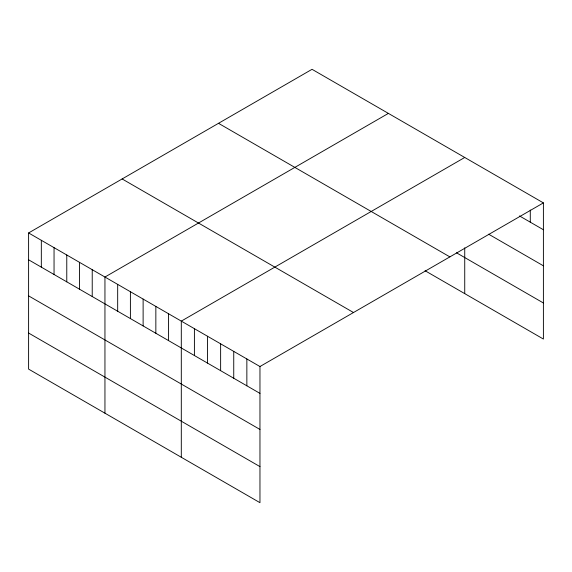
<?xml version="1.0" encoding="UTF-8"?>
<svg xmlns="http://www.w3.org/2000/svg" width="572" height="572" viewBox="0 0 572 572"><rect width="100%" height="100%" fill="white"/><g stroke="black" fill="none" stroke-linecap="round" stroke-linejoin="round"><path stroke-width="0.86" d="M543.4 202.888L259.96 366.53L259.96 502.688L28.6 369.112L28.6 232.954L312.04 69.312L543.4 202.888L543.4 339.046L425.067 270.728M388.388 113.392L104.948 277.034L104.948 413.191M464.736 157.472L181.303 321.114L181.303 457.271M519.49 215.937L543.4 229.737M488.645 234.198L543.4 265.808M456.506 252.803L543.4 302.974M218.504 123.316L449.864 256.892M122.136 178.95L353.496 312.526M28.6 232.954L259.96 366.53M28.6 259.802L259.96 393.379M28.6 295.874L259.96 429.45M28.6 333.04L259.96 466.616M530.287 210.046L530.287 222.172M464.736 247.826L464.736 293.629M246.854 358.959L246.854 385.807M233.741 351.394L233.741 378.242M220.628 343.822L220.628 370.67M207.522 336.25L207.522 363.106M194.408 328.685L194.408 355.534M168.576 313.763L168.576 340.619M155.849 306.42L155.849 333.269M143.122 299.07L143.122 325.926M130.402 291.727L130.402 318.575M117.675 284.377L117.675 311.232M92.228 269.684L92.228 296.539M79.501 262.341L79.501 289.189M66.774 254.99L66.774 281.846M54.047 247.647L54.047 274.496M41.327 240.297L41.327 267.153"/></g></svg>
